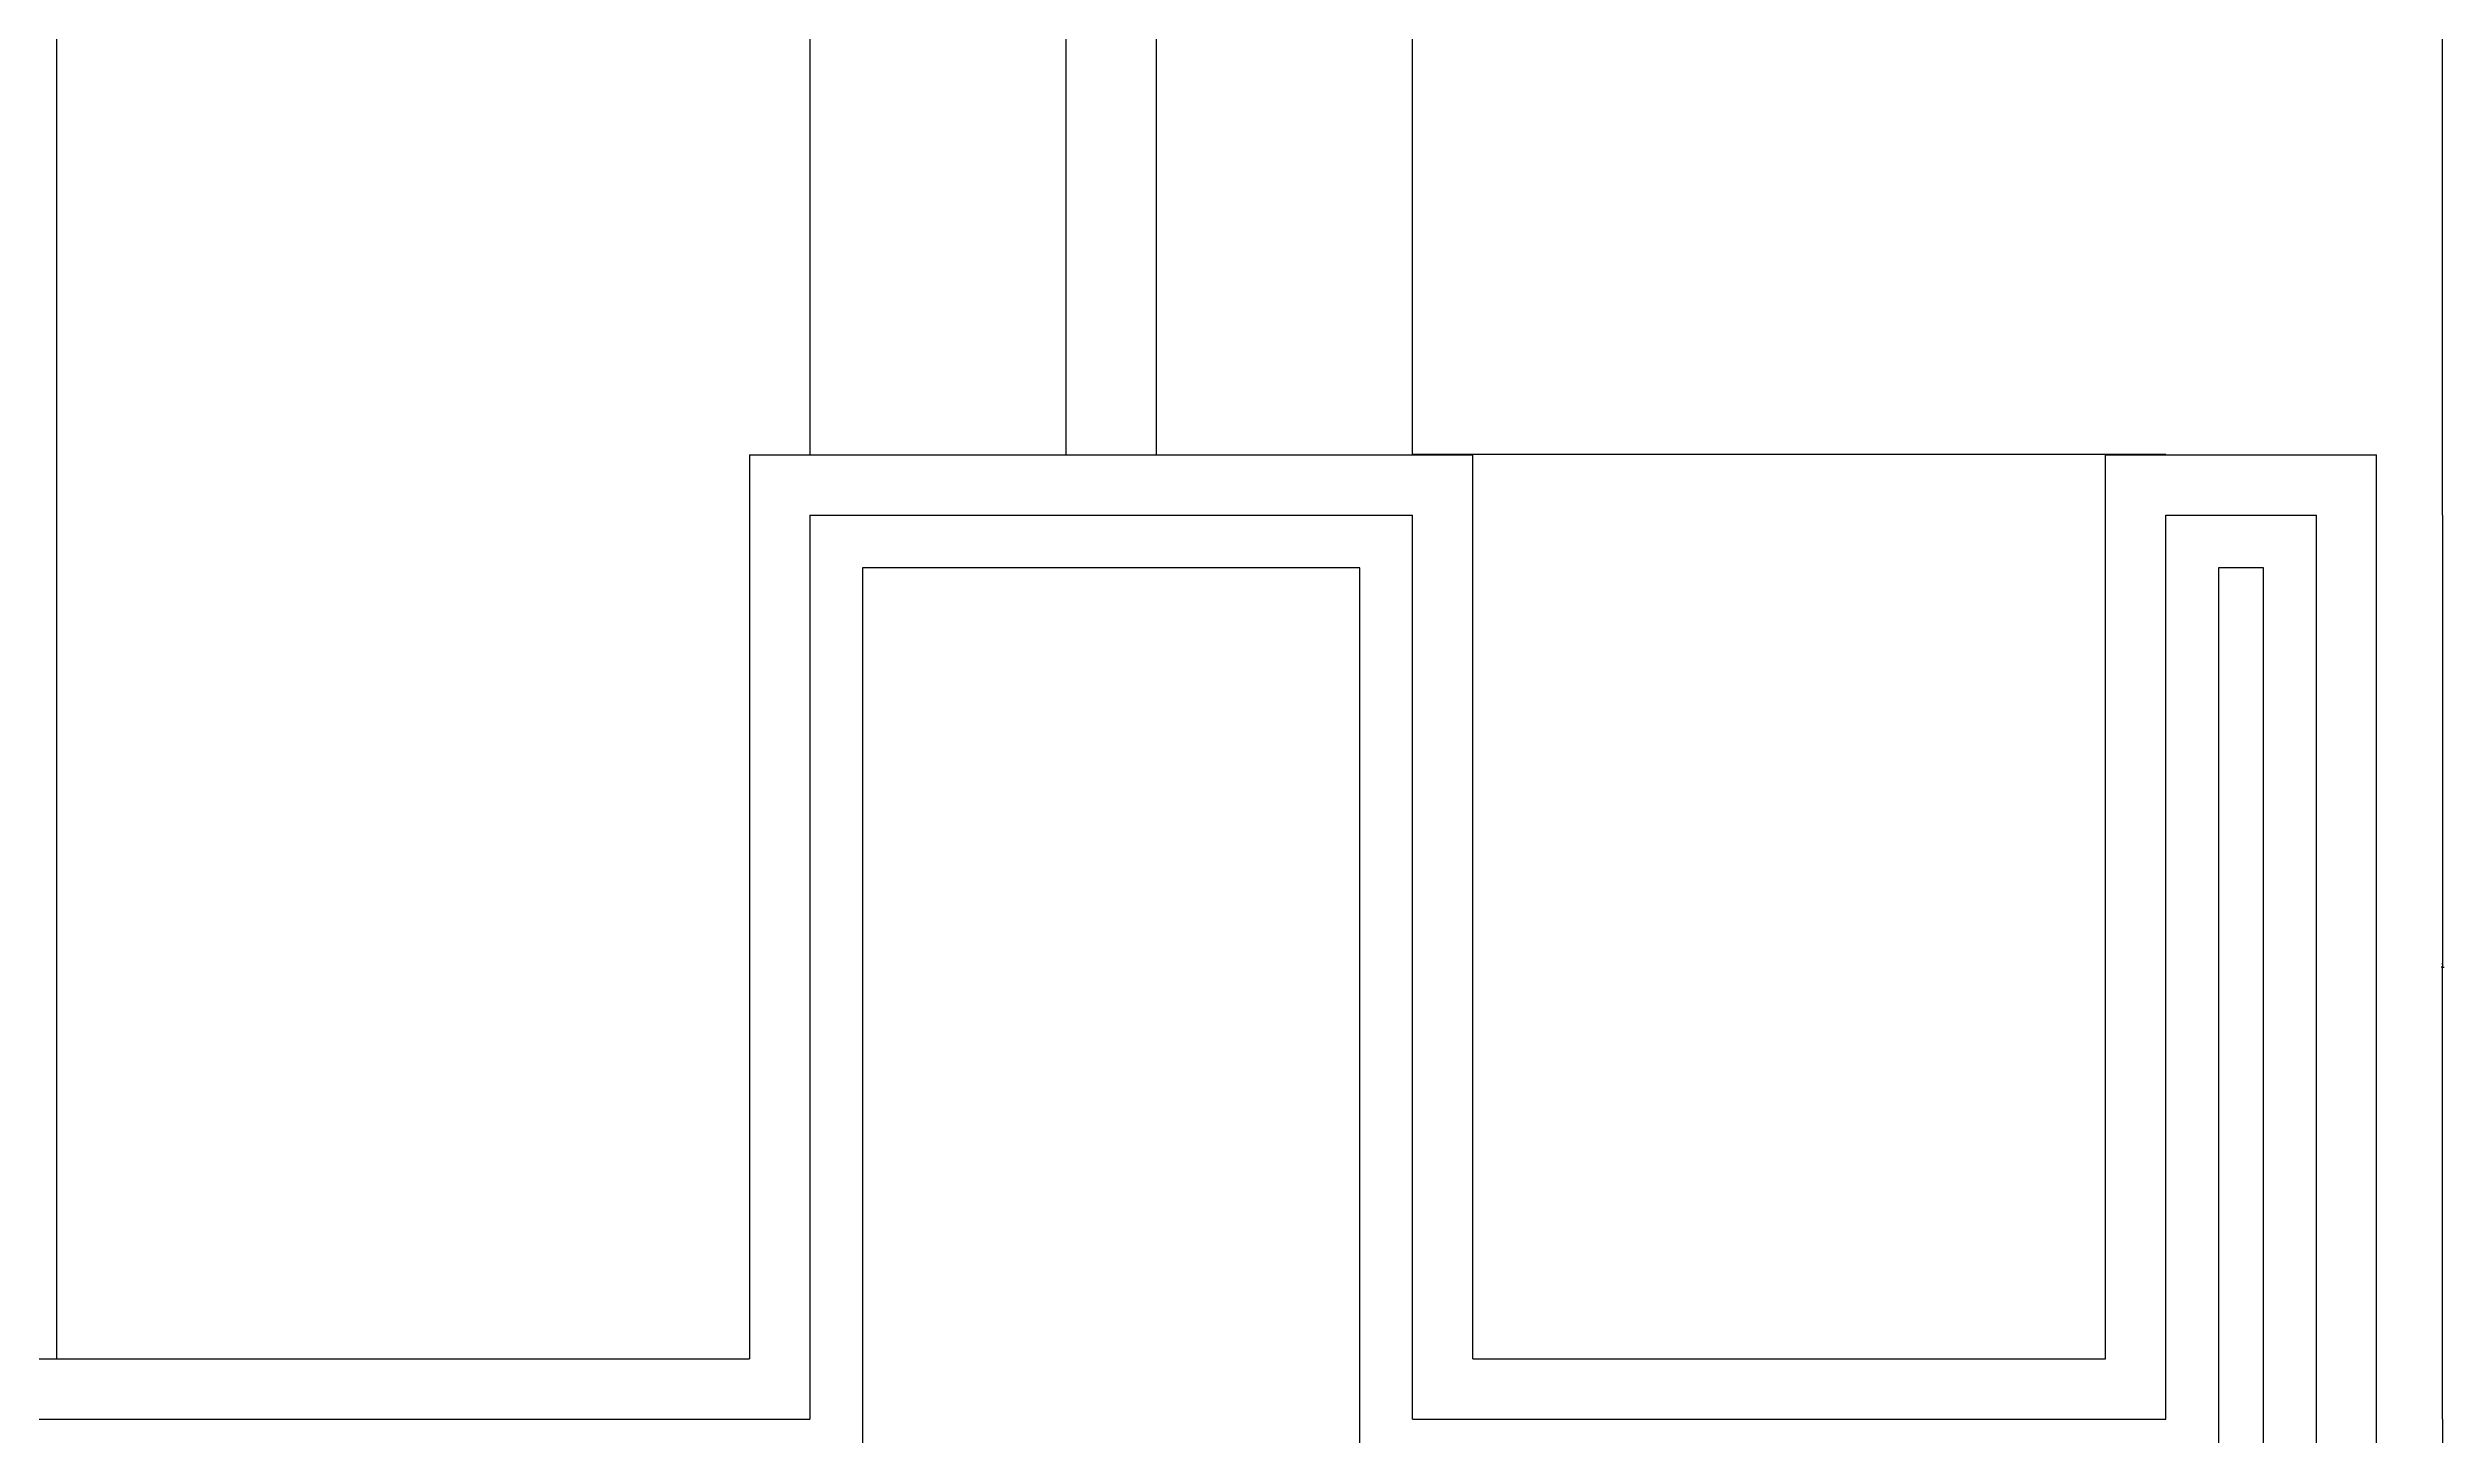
# Model space of a CAD drawing. Header units: metres. Extents: x 3468 to 10128, y -581 to 3010.
# Drawn here: x 8467 to 9262, y 1135 to 1595 of the extents above; entities that cross this region are included whole.
import ezdxf

# ---------------------------------------------------------------- set-up
doc = ezdxf.new("R2010")
doc.units = ezdxf.units.M
for name, color, linetype in [('LM', 141, 'Continuous'), ('PUB_DIM', 3, 'Continuous'), ('PUB_WALL', 7, 'Continuous'), ('S_E_STAIR', 4, 'Continuous'), ('S_FLOOR', 2, 'Continuous')]:
    doc.layers.add(name, color=color, linetype=linetype)
doc.dimstyles.get("Standard").update_dxf_attribs({"dimtxt": 2.5, "dimasz": 2.5, "dimexe": 1.25, "dimexo": 0.625, "dimtad": 1, "dimcen": 2.5, "dimazin": 3, "dimtfac": 1, "dimtmove": 0, "dimatfit": 3})

# ---------------------------------------------------------------- blocks, each defined once
blk = doc.blocks.new('*D32')
for p, q in [((9262, 1990), (9262, 1715)), ((9261.75, 1715), (9261.5, 1715)), ((9262, 1440), (9262, 1715)), ((9262, 1715), (9262, 1715)), ((9262.25, 1715), (9262.5, 1715))]:
    blk.add_line(p, q)
at = {"layer": 'Defpoints'}
for p in [(9262, 1990), (9262, 1715), (9262, 1440)]:
    blk.add_point(p, dxfattribs=at)
at = {"layer": 'PUB_DIM', "insert": (9262, 1716.125), "char_height": 1, "attachment_point": 5}
blk.add_mtext('0', dxfattribs=at)
blk = doc.blocks.new('*D36')
for p, q in [((9262, 1440), (9262, 1290)), ((9261.75, 1290), (9261.5, 1290)), ((9262, 1140), (9262, 1290)), ((9262, 1290), (9262, 1290)), ((9262.25, 1290), (9262.5, 1290))]:
    blk.add_line(p, q)
at = {"layer": 'Defpoints'}
for p in [(9262, 1440), (9262, 1290), (9262, 1140)]:
    blk.add_point(p, dxfattribs=at)
at = {"layer": 'PUB_DIM', "insert": (9262, 1291.125), "char_height": 1, "attachment_point": 5}
blk.add_mtext('0', dxfattribs=at)
blk = doc.blocks.new('*D40')
for p, q in [((9262, 1140), (9262, 1050)), ((9261.75, 1050), (9261.5, 1050)), ((9262, 1040), (9262, 1050)), ((9262, 1050), (9262, 1050)), ((9262.25, 1050), (9262.5, 1050))]:
    blk.add_line(p, q)
at = {"layer": 'Defpoints'}
for p in [(9262, 1140), (9262, 1050), (9262, 1040)]:
    blk.add_point(p, dxfattribs=at)
at = {"layer": 'PUB_DIM', "insert": (9262, 1051.125), "char_height": 1, "attachment_point": 5}
blk.add_mtext('0', dxfattribs=at)

msp = doc.modelspace()

# ---------------------------------------------------------------- linework, layer by layer
at = {"layer": 'LM'}
for p, q in [((8805.05, 2035.09), (8805.05, 1460)), ((8835.05, 2030.73), (8835.05, 1460)), ((8700.12, 1460), (8700.12, 1160)), ((8700.12, 1460), (8940.12, 1460)), ((8940.12, 1160), (8940.12, 1460)), ((9150.12, 1160), (9150.12, 1460)), ((9150.12, 1460), (9240.12, 1460)), ((9240.12, 1010), (9240.12, 1460)), ((7880.12, 1160), (8700.12, 1160)), ((8940.12, 1160), (9150.12, 1160))]:
    msp.add_line(p, q, dxfattribs=at)
at = {"layer": 'PUB_WALL'}
msp.add_lwpolyline([(7880.12, 1057.5), (8237.62, 1057.5), (8237.62, 657.5), (8402.62, 657.5), (8402.62, 1057.5), (9202.62, 1057.5), (9202.62, 1422.5), (9187.62, 1422.5), (9187.62, 1122.5), (8902.62, 1122.5), (8902.62, 1422.5), (8737.62, 1422.5), (8737.62, 1122.5), (7880.12, 1122.5)], dxfattribs=at)
at = {"layer": 'S_E_STAIR'}
for p, q in [((8470.12, 2240), (8470.12, 1160)), ((8720.12, 2240), (8720.12, 1460)), ((8920.12, 1460), (8920.12, 2240)), ((9170.12, 1460.11), (8920.12, 1460.11))]:
    msp.add_line(p, q, dxfattribs=at)
at = {"layer": 'S_FLOOR'}
for p, q in [((8720.12, 1440), (8720.12, 1140)), ((8720.12, 1440), (8920.12, 1440)), ((8920.12, 1140), (8920.12, 1440)), ((9170.12, 1140), (9170.12, 1440)), ((9170.12, 1440), (9220.12, 1440)), ((9220.12, 1040), (9220.12, 1440)), ((7880.12, 1140), (8720.12, 1140)), ((8920.12, 1140), (9170.12, 1140))]:
    msp.add_line(p, q, dxfattribs=at)

# ---------------------------------------------------------------- dimensions: what is measured, and where the dimension line sits
at = {"layer": 'PUB_DIM'}
for base, p1, p2, picture, middle in [((9262, 1715), (9262, 1440), (9262, 1990), '*D32', (9262, 1716.125)), ((9262, 1290), (9262, 1140), (9262, 1440), '*D36', (9262, 1291.125)), ((9262, 1050), (9262, 1040), (9262, 1140), '*D40', (9262, 1051.125))]:
    dim = msp.add_linear_dim(base=base, p1=p1, p2=p2, dimstyle='Standard', dxfattribs=at)
    dim.commit()
    dim.dimension.update_dxf_attribs({"geometry": picture, "text_midpoint": middle})

doc.saveas('drawing.dxf')
